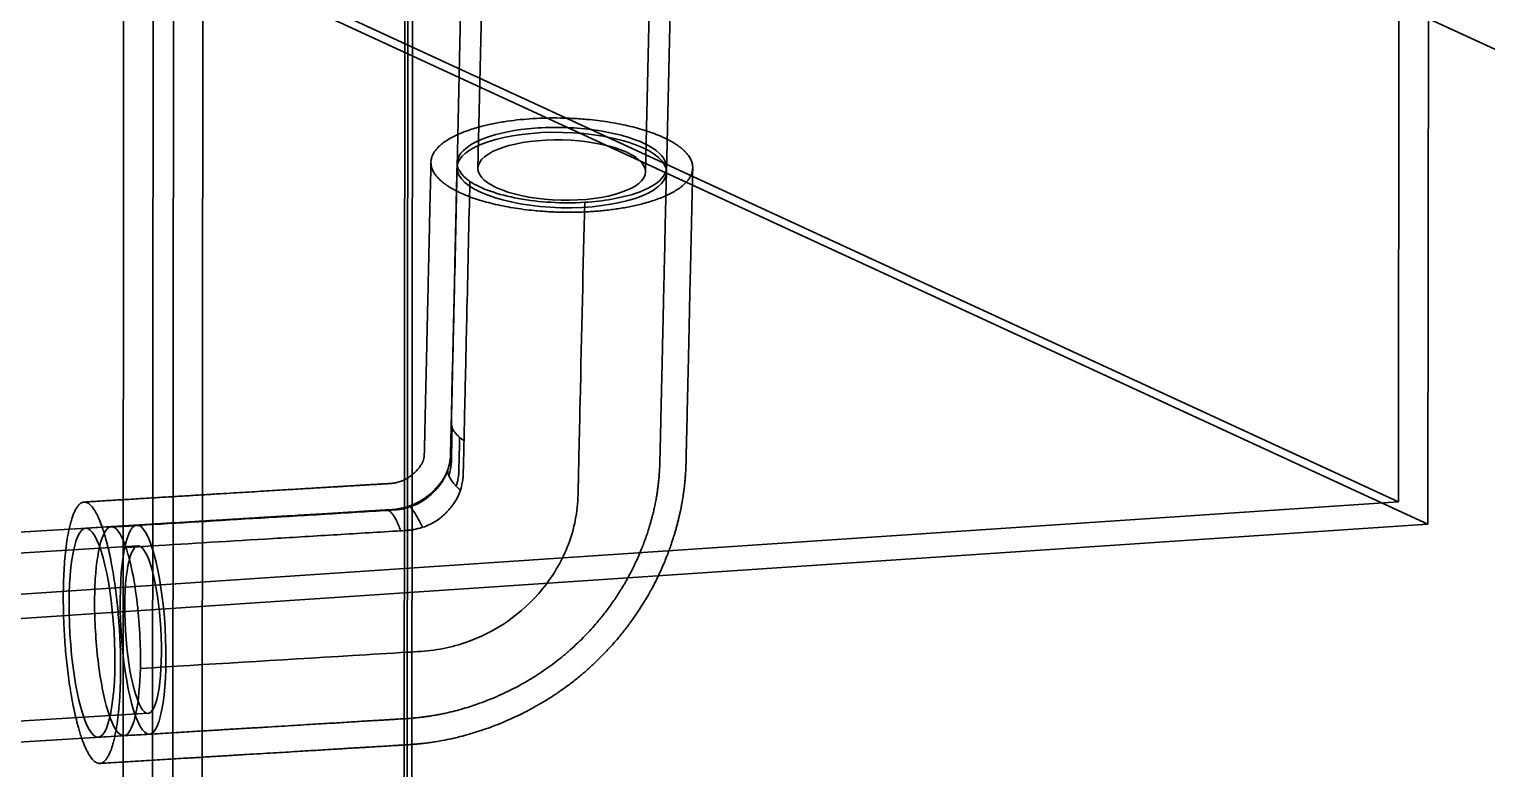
# Model space of a CAD drawing. Header units: millimetres. Extents: x 13 to 1054, y -1204 to 736.
# Drawn here: x 500.8 to 640, y -270.8 to -200.2 of the extents above; entities that cross this region are included whole.
import ezdxf

# ---------------------------------------------------------------- set-up
doc = ezdxf.new("R2010")
doc.units = ezdxf.units.MM
doc.layers.add('1', color=7, linetype='Continuous', true_color=0xffffff)

msp = doc.modelspace()

# ---------------------------------------------------------------- linework, layer by layer
at = {"layer": '1', "color": 5, "linetype": 'Continuous', "lineweight": 35}
for p, q in [((514.93, 313.85), (513.87, -1151.82)), ((516.68, -1151.93), (517.74, 313.74)), ((535.96, -1162.01), (537.02, 303.66)), ((537.31, 304.72), (536.25, -1160.95)), ((536.7, -1161.43), (537.76, 304.24)), ((509.1, -1169.22), (510.17, 296.45)), ((512.98, 296.34), (511.92, -1169.33))]:
    msp.add_line(p, q, dxfattribs=at)
at = {"layer": '1', "color": 151, "linetype": 'Continuous', "lineweight": 35}
for p, q in [((634.44, -104.67), (634.34, -247.44)), ((631.63, -107.18), (631.53, -245.31)), ((631.53, -245.31), (508.99, -188.79)), ((634.34, -247.44), (509.35, -189.78)), ((392.01, -261.34), (631.53, -245.31)), ((389.2, -263.84), (634.34, -247.44))]:
    msp.add_line(p, q, dxfattribs=at)
at = {"layer": '1', "color": 27, "linetype": 'Continuous', "lineweight": 35}
for p, q in [((574.13, -171.37), (668.82, -215.05)), ((542.17, -190.07), (541.64, -213.39)), ((544.17, -190.11), (543.64, -213.44)), ((559.64, -213.8), (560.16, -190.47)), ((561.64, -213.84), (562.16, -190.52)), ((511.06, -247.52), (467.15, -250.18)), ((508.62, -247.66), (506.19, -247.81)), ((511.18, -249.51), (467.28, -252.17)), ((468.24, -268.14), (512.15, -265.48)), ((468.36, -270.14), (512.27, -267.48)), ((507.39, -267.78), (509.83, -267.63))]:
    msp.add_line(p, q, dxfattribs=at)
for centre, major_axis, ratio in [((551.64, -213.62), (10, -0.23), 0.359366), ((551.64, -213.62), (-8, 0.18), 0.359366), ((511.67, -257.5), (0.6, -9.98), 0.210751), ((506.79, -257.79), (0.6, -9.98), 0.210751), ((511.67, -257.5), (-0.48, 7.99), 0.210751)]:
    msp.add_ellipse(centre, major_axis=major_axis, ratio=ratio, dxfattribs=at)
for points in [[(554.37, -217.59), (558.68, -217.33), (563.93, -216.2), (564.81, -213.98), (562.88, -210.84), (559.45, -208.89), (553.24, -208.45), (544.61, -208.97), (539.37, -210.11), (538.49, -212.32), (540.41, -215.46), (543.85, -217.41), (550.06, -217.85), (554.37, -217.59)], [(509.51, -262.23), (509.61, -258.11), (509.25, -251.85), (508.02, -247.7), (506.09, -244.56), (504.77, -244.54), (504.16, -249.23), (503.97, -257.48), (504.33, -263.74), (505.56, -267.89), (507.49, -271.02), (508.81, -271.05), (509.42, -266.36), (509.51, -262.23)]]:
    msp.add_rational_spline(points, [1.01661171379, 1.01661171379, 0.958470715535, 1.01661171379, 1.01661171379, 0.958470715535, 1.01661171379, 1.01661171379, 0.958470715535, 1.01661171379, 1.01661171379, 0.958470715535, 1.01661171379, 1.01661171379], degree=4, knots=[0, 0, 0, 0, 0, 0.25, 0.25, 0.25, 0.5, 0.5, 0.5, 0.75, 0.75, 0.75, 1, 1, 1, 1, 1], dxfattribs=at)
for points, knots in [([(553.83, -216.7), (554.74, -216.65), (555.6, -216.55), (557.22, -216.26), (557.98, -216.08), (559.95, -215.42), (560.91, -214.84), (561.8, -213.57), (561.73, -212.89), (560.6, -211.59), (559.53, -211), (556.73, -210.09), (554.98, -209.76), (551.33, -209.49), (549.43, -209.54), (546.03, -209.99), (544.53, -210.4), (542.42, -211.44), (541.78, -212.08), (541.67, -212.74)], [0, 0, 0, 0, 0.0625, 0.0625, 0.125, 0.125, 0.25, 0.25, 0.375, 0.375, 0.5, 0.5, 0.625, 0.625, 0.75, 0.75, 0.875, 0.875, 1, 1, 1, 1]), ([(539.15, -212.87), (539.14, -213.53), (539.11, -214.84), (539.06, -216.78), (539.02, -218.67), (538.98, -220.5), (538.94, -222.14), (538.91, -223.6), (538.88, -224.89), (538.85, -226.13), (538.82, -227.32), (538.8, -228.46), (538.77, -229.55), (538.75, -230.59), (538.73, -231.57), (538.71, -232.5), (538.69, -233.38), (538.67, -234.2), (538.65, -234.96), (538.64, -235.67), (538.62, -236.37), (538.6, -237.04), (538.59, -237.68), (538.58, -238.25), (538.57, -238.76), (538.56, -239.2), (538.55, -239.59), (538.54, -239.93), (538.53, -240.24), (538.53, -240.49), (538.52, -240.67), (538.52, -240.77), (538.52, -240.82), (538.52, -240.86), (538.52, -240.89), (538.52, -240.88), (538.52, -240.9), (538.51, -240.96), (538.49, -241.05), (538.48, -241.13), (538.46, -241.2), (538.44, -241.27), (538.42, -241.34), (538.4, -241.4), (538.37, -241.46), (538.35, -241.53), (538.31, -241.61), (538.25, -241.71), (538.18, -241.83), (538.09, -241.95), (537.99, -242.09), (537.86, -242.24), (537.71, -242.41), (537.56, -242.54), (537.42, -242.67), (537.29, -242.78), (537.15, -242.88), (537.02, -242.97), (536.89, -243.05), (536.78, -243.11), (536.68, -243.17), (536.56, -243.23), (536.4, -243.29), (536.21, -243.36), (536.01, -243.42), (535.82, -243.47), (535.66, -243.5), (535.54, -243.52), (535.48, -243.53), (535.44, -243.53), (535.39, -243.54), (535.32, -243.54), (535.23, -243.55), (535.14, -243.55), (535.04, -243.56), (534.93, -243.57), (534.81, -243.57), (534.68, -243.58), (534.54, -243.59), (534.3, -243.6), (533.95, -243.63), (533.51, -243.65), (533.06, -243.68), (532.62, -243.71), (532.24, -243.73), (531.92, -243.75), (531.65, -243.77), (531.35, -243.78), (531.02, -243.8), (530.64, -243.83), (530.22, -243.85), (529.71, -243.88), (529.09, -243.92), (528.36, -243.96), (527.56, -244.01), (526.68, -244.07), (525.74, -244.12), (524.74, -244.18), (523.7, -244.25), (522.62, -244.31), (521.47, -244.38), (520.27, -244.45), (518.97, -244.53), (517.55, -244.62), (516.03, -244.71), (514.45, -244.81), (512.83, -244.9), (511.17, -245.01), (509.47, -245.11), (507.76, -245.21), (506.61, -245.28), (506.03, -245.32)], [0, 0, 0, 0, 0.032128, 0.063516, 0.094032, 0.123566, 0.152022, 0.173573, 0.194377, 0.214408, 0.233643, 0.252063, 0.269653, 0.286402, 0.302301, 0.317345, 0.331542, 0.344668, 0.356992, 0.368516, 0.379242, 0.390656, 0.400999, 0.410267, 0.418455, 0.425557, 0.431563, 0.437151, 0.442402, 0.447315, 0.449901, 0.451974, 0.452739, 0.453473, 0.454405, 0.455968, 0.45808, 0.460106, 0.462537, 0.465359, 0.467933, 0.470961, 0.473694, 0.476448, 0.478724, 0.480523, 0.482996, 0.48615, 0.489803, 0.492716, 0.495659, 0.499708, 0.503351, 0.506547, 0.509283, 0.512228, 0.514701, 0.517136, 0.519547, 0.521149, 0.522816, 0.524927, 0.527568, 0.530779, 0.534614, 0.537822, 0.540644, 0.542879, 0.544621, 0.545464, 0.546514, 0.54776, 0.549019, 0.550682, 0.552116, 0.553782, 0.555625, 0.557634, 0.55981, 0.562154, 0.569029, 0.575606, 0.582943, 0.589732, 0.595969, 0.600367, 0.604452, 0.608872, 0.613988, 0.6198, 0.62631, 0.633519, 0.643658, 0.654921, 0.667304, 0.680805, 0.695414, 0.711119, 0.726917, 0.743657, 0.761314, 0.779859, 0.799256, 0.821856, 0.845388, 0.869765, 0.894882, 0.920617, 0.946828, 0.973351, 1, 1, 1, 1]), ([(541.65, -212.92), (541.63, -213.8), (541.59, -215.58), (541.53, -218.28), (541.47, -221.02), (541.41, -223.8), (541.34, -226.89), (541.26, -230.29), (541.17, -233.98), (541.12, -236.45), (541.09, -237.68)], [0, 0, 0, 0, 0.106632, 0.21563, 0.326533, 0.438883, 0.552217, 0.701353, 0.850449, 1, 1, 1, 1]), ([(541.11, -237.5), (541.16, -235.38), (541.2, -233.29), (541.3, -229.1), (541.35, -226.99), (541.49, -220.73), (541.58, -216.62), (541.67, -212.74)], [0, 0, 0, 0, 0.25, 0.25, 0.5, 0.5, 1, 1, 1, 1]), ([(507.55, -270.27), (508.25, -270.23), (509.64, -270.14), (511.72, -270.02), (513.77, -269.89), (515.62, -269.78), (517.28, -269.68), (518.75, -269.59), (520.16, -269.51), (521.52, -269.42), (522.83, -269.34), (524.08, -269.27), (525.27, -269.2), (526.37, -269.13), (527.41, -269.07), (528.37, -269.01), (529.23, -268.96), (529.98, -268.91), (530.65, -268.87), (531.25, -268.83), (531.79, -268.8), (532.27, -268.77), (532.68, -268.75), (533.04, -268.73), (533.37, -268.71), (533.77, -268.68), (534.3, -268.65), (534.97, -268.61), (535.54, -268.57), (535.97, -268.55), (536.2, -268.54), (536.39, -268.52), (536.54, -268.52), (536.67, -268.51), (536.84, -268.5), (537.06, -268.48), (537.35, -268.46), (537.71, -268.43), (538.12, -268.39), (538.58, -268.34), (539.06, -268.28), (539.7, -268.18), (540.46, -268.05), (541.32, -267.87), (542.17, -267.66), (542.99, -267.43), (543.81, -267.17), (544.6, -266.9), (545.37, -266.62), (546.16, -266.3), (546.99, -265.93), (547.85, -265.52), (548.73, -265.07), (549.63, -264.56), (550.52, -264.02), (551.42, -263.42), (552.33, -262.77), (553.21, -262.08), (554.03, -261.38), (554.81, -260.67), (555.57, -259.92), (556.3, -259.14), (557.02, -258.33), (557.69, -257.49), (558.27, -256.73), (558.74, -256.04), (559.14, -255.45), (559.44, -254.97), (559.64, -254.64), (559.75, -254.46), (559.84, -254.31), (559.93, -254.14), (560.06, -253.91), (560.27, -253.54), (560.53, -253.04), (560.84, -252.42), (561.13, -251.8), (561.4, -251.18), (561.61, -250.67), (561.76, -250.28), (561.86, -250.01), (561.96, -249.74), (562.05, -249.49), (562.12, -249.27), (562.19, -249.07), (562.26, -248.86), (562.33, -248.62), (562.43, -248.32), (562.53, -247.96), (562.63, -247.59), (562.73, -247.21), (562.82, -246.83), (562.91, -246.47), (562.97, -246.15), (563.03, -245.9), (563.06, -245.72), (563.09, -245.56), (563.12, -245.38), (563.16, -245.17), (563.2, -244.92), (563.25, -244.59), (563.31, -244.2), (563.36, -243.77), (563.4, -243.34), (563.44, -242.92), (563.46, -242.54), (563.48, -242.21), (563.49, -241.94), (563.5, -241.73), (563.51, -241.56), (563.51, -241.41), (563.52, -241.26), (563.52, -241.12), (563.52, -240.94), (563.53, -240.71), (563.53, -240.43), (563.54, -240.07), (563.55, -239.63), (563.56, -239.14), (563.58, -238.58), (563.59, -237.97), (563.61, -237.3), (563.62, -236.57), (563.64, -235.79), (563.66, -234.94), (563.68, -234.03), (563.7, -233.05), (563.73, -232), (563.75, -230.9), (563.78, -229.74), (563.8, -228.53), (563.83, -227.27), (563.86, -225.95), (563.89, -224.57), (563.93, -223.13), (563.96, -221.62), (564, -220.07), (564.03, -218.47), (564.07, -216.82), (564.11, -215.14), (564.13, -214.01), (564.15, -213.43)], [0, 0, 0, 0, 0.021149, 0.042124, 0.062718, 0.082758, 0.098018, 0.112785, 0.127007, 0.140641, 0.15391, 0.166499, 0.178381, 0.189536, 0.199949, 0.209608, 0.218506, 0.225786, 0.232456, 0.238511, 0.243951, 0.248775, 0.252915, 0.256463, 0.259516, 0.262714, 0.268739, 0.275505, 0.282995, 0.285887, 0.288263, 0.29012, 0.291497, 0.292776, 0.294164, 0.296396, 0.299314, 0.30291, 0.307077, 0.31163, 0.316497, 0.321587, 0.330638, 0.339302, 0.347643, 0.356284, 0.364676, 0.372844, 0.380821, 0.388988, 0.397993, 0.407354, 0.417075, 0.427159, 0.437563, 0.447737, 0.45925, 0.470261, 0.480782, 0.49097, 0.501424, 0.511992, 0.522679, 0.533401, 0.543713, 0.550971, 0.557999, 0.564938, 0.567574, 0.569585, 0.571005, 0.572879, 0.575409, 0.578598, 0.585417, 0.592252, 0.599102, 0.605898, 0.612348, 0.615374, 0.618308, 0.621147, 0.623787, 0.626143, 0.628212, 0.63017, 0.632539, 0.635796, 0.639608, 0.643524, 0.647407, 0.651259, 0.65508, 0.658594, 0.660868, 0.662707, 0.664156, 0.665847, 0.667976, 0.670549, 0.673553, 0.677951, 0.682299, 0.686597, 0.690846, 0.694854, 0.698191, 0.700822, 0.702826, 0.704519, 0.706151, 0.707456, 0.708912, 0.710803, 0.71314, 0.71592, 0.719836, 0.724394, 0.729597, 0.735444, 0.741935, 0.748936, 0.756557, 0.764797, 0.773657, 0.783317, 0.793623, 0.804579, 0.816185, 0.828435, 0.841087, 0.854342, 0.868187, 0.882606, 0.897891, 0.913728, 0.930088, 0.946938, 0.964238, 0.981942, 1, 1, 1, 1]), ([(509.83, -267.63), (510.39, -267.59), (511.63, -267.52), (513.54, -267.4), (515.57, -267.28), (517.4, -267.17), (519.04, -267.07), (520.49, -266.98), (521.89, -266.9), (523.25, -266.82), (524.55, -266.74), (525.81, -266.66), (527, -266.59), (528.12, -266.52), (529.17, -266.46), (530.16, -266.4), (531.08, -266.34), (531.93, -266.29), (532.7, -266.24), (533.41, -266.2), (534.05, -266.16), (534.61, -266.13), (535.11, -266.1), (535.53, -266.07), (535.89, -266.05), (536.2, -266.03), (536.47, -266.01), (536.74, -266), (537.02, -265.98), (537.28, -265.96), (537.5, -265.94), (537.71, -265.92), (537.95, -265.89), (538.24, -265.86), (538.58, -265.82), (538.98, -265.76), (539.41, -265.69), (539.88, -265.61), (540.35, -265.52), (540.82, -265.41), (541.38, -265.28), (542.05, -265.1), (542.82, -264.86), (543.63, -264.59), (544.49, -264.28), (545.41, -263.9), (546.33, -263.48), (547.19, -263.05), (547.99, -262.62), (548.72, -262.19), (549.46, -261.72), (550.2, -261.22), (550.94, -260.68), (551.69, -260.09), (552.44, -259.45), (553.17, -258.78), (553.84, -258.11), (554.45, -257.46), (554.95, -256.89), (555.37, -256.38), (555.73, -255.93), (556.09, -255.47), (556.44, -254.98), (556.78, -254.49), (557.08, -254.02), (557.35, -253.59), (557.56, -253.25), (557.74, -252.94), (557.91, -252.64), (558.1, -252.29), (558.3, -251.9), (558.51, -251.48), (558.75, -250.98), (559.01, -250.42), (559.26, -249.81), (559.46, -249.3), (559.61, -248.89), (559.71, -248.59), (559.81, -248.31), (559.89, -248.06), (559.96, -247.83), (560.03, -247.6), (560.11, -247.34), (560.2, -247.01), (560.31, -246.61), (560.42, -246.15), (560.52, -245.68), (560.62, -245.2), (560.7, -244.74), (560.77, -244.3), (560.82, -243.9), (560.87, -243.51), (560.91, -243.14), (560.94, -242.78), (560.96, -242.47), (560.98, -242.21), (560.99, -241.96), (561, -241.72), (561.01, -241.48), (561.02, -241.04), (561.03, -240.39), (561.05, -239.72), (561.06, -239.2), (561.07, -238.84), (561.08, -238.45), (561.09, -237.99), (561.1, -237.48), (561.11, -236.91), (561.13, -236.29), (561.14, -235.61), (561.16, -234.88), (561.18, -234.09), (561.2, -233.25), (561.22, -232.36), (561.24, -231.4), (561.26, -230.4), (561.28, -229.34), (561.31, -228.23), (561.34, -227.08), (561.36, -225.89), (561.39, -224.64), (561.42, -223.26), (561.46, -221.75), (561.49, -220.09), (561.53, -218.37), (561.57, -216.61), (561.61, -214.94), (561.64, -213.86), (561.65, -213.38)], [0, 0, 0, 0, 0.017728, 0.039857, 0.061538, 0.08262, 0.09868, 0.114237, 0.129249, 0.143676, 0.157762, 0.17118, 0.183908, 0.195928, 0.207228, 0.217797, 0.227629, 0.236696, 0.245011, 0.252574, 0.259386, 0.265452, 0.270691, 0.275231, 0.27908, 0.282265, 0.285046, 0.287836, 0.290901, 0.293879, 0.296009, 0.297984, 0.300475, 0.303683, 0.307275, 0.311438, 0.316149, 0.321295, 0.326372, 0.331317, 0.336149, 0.344764, 0.353128, 0.361225, 0.371646, 0.38184, 0.392415, 0.403404, 0.412011, 0.420865, 0.429974, 0.439345, 0.448985, 0.45851, 0.469441, 0.479835, 0.489699, 0.499028, 0.507815, 0.513742, 0.519777, 0.525936, 0.532221, 0.538635, 0.544736, 0.549984, 0.554493, 0.557547, 0.561162, 0.565342, 0.570093, 0.575212, 0.580185, 0.587648, 0.594678, 0.601268, 0.605013, 0.608444, 0.61155, 0.614328, 0.616776, 0.619201, 0.622074, 0.625402, 0.630183, 0.63518, 0.64029, 0.645522, 0.650885, 0.655337, 0.659648, 0.663816, 0.66784, 0.671705, 0.675144, 0.677896, 0.680307, 0.682998, 0.685796, 0.688298, 0.697634, 0.707101, 0.710881, 0.714785, 0.719228, 0.724262, 0.730007, 0.736366, 0.743339, 0.750925, 0.759124, 0.767938, 0.777368, 0.787393, 0.798035, 0.809293, 0.82116, 0.833629, 0.846453, 0.859839, 0.873772, 0.888237, 0.906125, 0.924702, 0.943923, 0.963735, 0.984078, 1, 1, 1, 1]), ([(542.31, -239.45), (542.36, -237.34), (542.4, -235.25), (542.5, -231.05), (542.54, -228.95), (542.69, -222.69), (542.78, -218.58), (542.87, -214.7)], [0, 0, 0, 0, 0.25, 0.25, 0.5, 0.5, 1, 1, 1, 1]), ([(542.87, -214.7), (543.91, -215.4), (545.54, -215.98), (549.48, -216.7), (551.71, -216.83), (553.83, -216.7)], [0, 0, 0, 0, 0.5, 0.5, 1, 1, 1, 1]), ([(511.41, -261.2), (517.49, -260.83), (524.6, -260.4), (533.41, -259.86), (535.18, -259.76), (537.76, -259.6), (538.61, -259.57), (540.25, -259.34), (541.03, -259.17), (544.81, -258.04), (547.39, -256.36), (550.42, -252.92), (551.29, -251.61), (552.58, -248.74), (553.01, -247.16), (553.22, -244.71), (553.21, -243.89), (553.25, -242.25), (553.3, -239.8), (553.36, -237.37), (553.54, -229.25), (553.69, -222.71), (553.83, -216.7)], [0, 0, 0, 0, 0.25, 0.25, 0.3125, 0.3125, 0.34375, 0.34375, 0.375, 0.375, 0.5, 0.5, 0.5625, 0.5625, 0.625, 0.625, 0.65625, 0.65625, 0.6875, 0.75, 0.75, 1, 1, 1, 1]), ([(540.77, -242.22), (540.85, -241.98), (540.91, -241.73), (540.98, -241.34), (541, -241.19), (541.01, -241.08), (541.02, -240.99), (541.03, -240.87), (541.03, -240.83), (541.04, -240.67), (541.04, -240.51), (541.05, -240.04), (541.06, -239.73), (541.08, -238.77), (541.09, -238.13), (541.11, -237.5)], [0, 0, 0, 0, 0.25, 0.25, 0.5, 0.5, 0.53125, 0.53125, 0.5625, 0.5625, 0.625, 0.625, 0.75, 0.75, 1, 1, 1, 1]), ([(541.09, -237.68), (541.09, -237.91), (541.08, -238.37), (541.06, -239.07), (541.04, -239.78), (541.03, -240.32), (541.02, -240.67), (541.02, -240.82), (541.02, -240.94), (541.01, -241.04), (541.01, -241.12), (541, -241.18), (541, -241.2), (541, -241.21), (541, -241.21), (541, -241.21), (541, -241.2), (541, -241.21), (541, -241.21), (540.99, -241.24), (540.99, -241.27), (540.98, -241.32), (540.97, -241.39), (540.96, -241.44), (540.96, -241.47)], [0, 0, 0, 0, 0.167311, 0.336146, 0.50746, 0.679342, 0.721138, 0.760365, 0.791593, 0.81757, 0.849154, 0.866161, 0.872572, 0.87499, 0.880188, 0.885359, 0.893496, 0.907546, 0.921011, 0.932429, 0.942809, 0.953125, 0.975176, 1, 1, 1, 1]), ([(540.86, -242.79), (540.95, -242.53), (541.02, -242.15), (541.05, -241.95), (541.06, -241.9), (541.07, -241.86), (541.07, -241.84), (541.07, -241.83), (541.07, -241.82), (541.07, -241.81), (541.08, -241.73), (541.09, -241.64), (541.1, -241.58), (541.1, -241.52), (541.1, -241.49), (541.1, -241.42), (541.1, -241.37), (541.11, -241.26), (541.11, -241.13), (541.11, -240.93), (541.11, -240.83), (541.14, -239.89), (541.16, -239.02), (541.17, -238.18)], [0, 0, 0, 0, 0.333333, 0.333333, 0.416667, 0.416667, 0.458333, 0.458333, 0.5, 0.5, 0.520833, 0.520833, 0.541667, 0.541667, 0.5625, 0.5625, 0.583333, 0.583333, 0.625, 0.625, 0.666667, 0.666667, 1, 1, 1, 1]), ([(541.57, -243.79), (541.64, -243.56), (541.7, -243.31), (541.77, -242.95), (541.78, -242.8), (541.79, -242.74), (541.81, -242.63), (541.81, -242.5), (541.81, -242.46), (541.82, -242.31), (541.82, -242.15), (541.83, -241.68), (541.84, -241.36), (541.86, -240.4), (541.88, -239.77), (541.89, -239.13)], [0, 0, 0, 0, 0.25, 0.25, 0.5, 0.5, 0.53125, 0.53125, 0.5625, 0.5625, 0.625, 0.625, 0.75, 0.75, 1, 1, 1, 1]), ([(541.97, -244.18), (542.05, -243.94), (542.11, -243.69), (542.18, -243.3), (542.2, -243.14), (542.21, -243.03), (542.22, -242.94), (542.23, -242.82), (542.23, -242.78), (542.24, -242.63), (542.24, -242.47), (542.25, -242), (542.26, -241.68), (542.28, -240.72), (542.29, -240.09), (542.31, -239.45)], [0, 0, 0, 0, 0.25, 0.25, 0.5, 0.5, 0.53125, 0.53125, 0.5625, 0.5625, 0.625, 0.625, 0.75, 0.75, 1, 1, 1, 1]), ([(540.96, -241.47), (540.96, -241.48), (540.95, -241.51), (540.94, -241.6), (540.91, -241.73), (540.87, -241.89), (540.82, -242.06), (540.77, -242.19), (540.73, -242.3), (540.69, -242.41), (540.62, -242.56), (540.53, -242.76), (540.41, -242.98), (540.25, -243.23), (540.08, -243.48), (539.89, -243.71), (539.72, -243.91), (539.57, -244.07), (539.45, -244.2), (539.33, -244.31), (539.2, -244.44), (539.03, -244.59), (538.82, -244.75), (538.59, -244.93), (538.33, -245.1), (538.07, -245.26), (537.82, -245.39), (537.57, -245.51), (537.34, -245.61), (537.16, -245.68), (537.04, -245.72), (536.97, -245.74), (536.92, -245.76), (536.83, -245.79), (536.69, -245.82), (536.5, -245.87), (536.3, -245.92), (536.08, -245.96), (535.92, -245.99), (535.81, -246.01), (535.75, -246.02), (535.64, -246.03), (535.47, -246.04), (535.23, -246.06), (534.93, -246.07), (534.59, -246.09), (534.24, -246.11), (533.79, -246.14), (533.25, -246.17), (532.61, -246.21), (531.86, -246.26), (531, -246.31), (530.02, -246.37), (528.99, -246.43), (527.9, -246.5), (526.76, -246.57), (525.52, -246.64), (524.18, -246.72), (522.72, -246.81), (521.21, -246.9), (519.65, -247), (518.04, -247.09), (516.28, -247.2), (514.38, -247.32), (512.34, -247.44), (510.42, -247.56), (509.18, -247.63), (508.63, -247.66)], [0, 0, 0, 0, 0.005589, 0.011031, 0.016653, 0.022709, 0.028568, 0.033258, 0.03677, 0.039696, 0.045638, 0.053155, 0.06179, 0.071193, 0.08128, 0.090134, 0.098166, 0.10459, 0.109512, 0.11358, 0.118612, 0.124825, 0.132297, 0.140887, 0.149459, 0.157803, 0.165874, 0.173634, 0.180955, 0.186658, 0.189634, 0.191485, 0.192842, 0.194165, 0.200026, 0.205183, 0.211207, 0.217934, 0.224742, 0.225665, 0.227467, 0.230153, 0.235077, 0.241788, 0.250894, 0.260585, 0.27072, 0.281285, 0.2987, 0.317041, 0.3363, 0.36268, 0.3906, 0.42005, 0.451014, 0.48347, 0.517389, 0.557065, 0.598456, 0.641476, 0.68602, 0.731962, 0.779153, 0.836136, 0.894279, 0.953189, 1, 1, 1, 1]), ([(537.16, -245.78), (537.62, -245.63), (538.05, -245.42), (538.8, -244.93), (539.11, -244.66), (539.63, -244.15), (539.9, -243.86), (540.4, -243.12), (540.62, -242.69), (540.77, -242.22)], [0, 0, 0, 0, 0.25, 0.25, 0.5, 0.5, 0.75, 0.75, 1, 1, 1, 1]), ([(541.57, -243.79), (541.45, -243.67), (541.34, -243.54), (541.16, -243.32), (541.09, -243.21), (540.96, -242.99), (540.9, -242.89), (540.86, -242.79)], [0, 0, 0, 0, 0.333333, 0.333333, 0.666667, 0.666667, 1, 1, 1, 1]), ([(538.36, -247.73), (538.82, -247.58), (539.25, -247.37), (540, -246.89), (540.31, -246.62), (540.83, -246.11), (541.1, -245.81), (541.59, -245.08), (541.82, -244.65), (541.97, -244.18)], [0, 0, 0, 0, 0.25, 0.25, 0.5, 0.5, 0.75, 0.75, 1, 1, 1, 1]), ([(511.27, -247.55), (514.92, -247.33), (518.88, -247.09), (524.93, -246.72), (526.97, -246.6), (530.02, -246.42), (531.03, -246.35), (533.06, -246.23), (534.07, -246.17), (535.05, -246.11)], [0, 0, 0, 0, 0.5, 0.5, 0.75, 0.75, 0.875, 0.875, 1, 1, 1, 1]), ([(535.05, -246.11), (535.4, -246.09), (536.01, -246.04), (536.12, -246.03), (536.16, -246.02), (536.23, -246.01), (536.29, -246), (536.43, -245.97), (536.58, -245.94), (536.83, -245.88), (537.01, -245.83), (537.16, -245.78)], [0, 0, 0, 0, 0.25, 0.25, 0.375, 0.375, 0.5, 0.5, 0.75, 0.75, 1, 1, 1, 1]), ([(536.25, -248.07), (536.19, -247.87), (536.12, -247.69), (535.99, -247.37), (535.92, -247.22), (535.79, -246.95), (535.72, -246.83), (535.59, -246.62), (535.53, -246.53), (535.4, -246.37), (535.33, -246.29), (535.19, -246.18), (535.12, -246.14), (535.05, -246.11)], [0, 0, 0, 0, 0.166667, 0.166667, 0.333333, 0.333333, 0.5, 0.5, 0.666667, 0.666667, 0.833333, 0.833333, 1, 1, 1, 1]), ([(538.36, -247.73), (538.08, -247.17), (537.84, -246.74), (537.45, -246.11), (537.28, -245.88), (537.16, -245.78)], [0, 0, 0, 0, 0.5, 0.5, 1, 1, 1, 1]), ([(508.83, -247.7), (508.44, -247.55), (508.04, -247.92), (507.42, -249.73), (507.21, -251.14), (507.06, -253.42), (507.04, -254.17), (507.04, -255.83), (507.07, -256.73), (507.23, -259.51), (507.46, -261.47), (508.09, -264.7), (508.48, -265.94), (509.03, -267.03), (509.21, -267.29), (509.6, -267.62), (509.8, -267.67), (510.38, -267.42), (510.74, -266.67), (511.24, -264.31), (511.37, -262.74), (511.41, -261.2)], [0, 0, 0, 0, 0.125, 0.125, 0.25, 0.25, 0.3125, 0.3125, 0.375, 0.375, 0.5, 0.5, 0.625, 0.625, 0.6875, 0.6875, 0.75, 0.75, 0.875, 0.875, 1, 1, 1, 1]), ([(510.03, -249.65), (509.83, -249.07), (509.63, -248.63), (509.25, -248), (509.04, -247.78), (508.83, -247.7)], [0, 0, 0, 0, 0.5, 0.5, 1, 1, 1, 1]), ([(512.47, -249.51), (516.12, -249.28), (520.07, -249.05), (526.13, -248.68), (528.17, -248.56), (531.22, -248.37), (532.23, -248.31), (534.25, -248.19), (535.27, -248.12), (536.25, -248.07)], [0, 0, 0, 0, 0.5, 0.5, 0.75, 0.75, 0.875, 0.875, 1, 1, 1, 1]), ([(536.25, -248.07), (536.47, -248.05), (536.71, -248.04), (536.94, -248.02), (536.99, -248.02), (537.12, -248.01), (537.23, -248), (537.34, -247.98), (537.32, -247.98), (537.36, -247.97), (537.37, -247.97), (537.44, -247.96), (537.48, -247.95), (537.74, -247.9), (538.05, -247.83), (538.36, -247.73)], [0, 0, 0, 0, 0.125, 0.125, 0.1875, 0.1875, 0.25, 0.25, 0.3125, 0.3125, 0.375, 0.375, 0.5, 0.5, 1, 1, 1, 1]), ([(511.41, -261.2), (511.43, -260.3), (511.42, -259.3), (511.32, -257.2), (511.24, -256.09), (510.99, -253.94), (510.83, -252.9), (510.55, -251.53), (510.45, -251.1), (510.3, -250.52), (510.24, -250.33), (510.16, -250.07), (510.12, -249.94), (510.08, -249.81), (510.06, -249.73), (510.05, -249.7), (510.03, -249.65)], [0, 0, 0, 0, 0.25, 0.25, 0.5, 0.5, 0.75, 0.75, 0.875, 0.875, 0.9375, 0.9375, 0.96875, 0.984375, 0.984375, 1, 1, 1, 1])]:
    msp.add_open_spline(points, degree=3, knots=knots, dxfattribs=at)
for points in [[(541.67, -212.74), (541.56, -213.41), (541.98, -214.09), (542.87, -214.7)], [(541.17, -238.18), (541.1, -237.96), (541.07, -237.73), (541.11, -237.5)], [(541.89, -239.13), (541.52, -238.81), (541.29, -238.5), (541.17, -238.18)], [(542.31, -239.45), (542.15, -239.35), (542.01, -239.24), (541.89, -239.13)], [(540.86, -242.79), (540.78, -242.59), (540.75, -242.4), (540.77, -242.22)], [(541.97, -244.18), (541.82, -244.04), (541.69, -243.91), (541.57, -243.79)], [(508.83, -247.7), (509.63, -247.65), (510.44, -247.6), (511.27, -247.55)], [(510.03, -249.65), (510.83, -249.61), (511.64, -249.56), (512.47, -249.51)]]:
    msp.add_open_spline(points, degree=3, dxfattribs=at)

doc.saveas('drawing.dxf')
